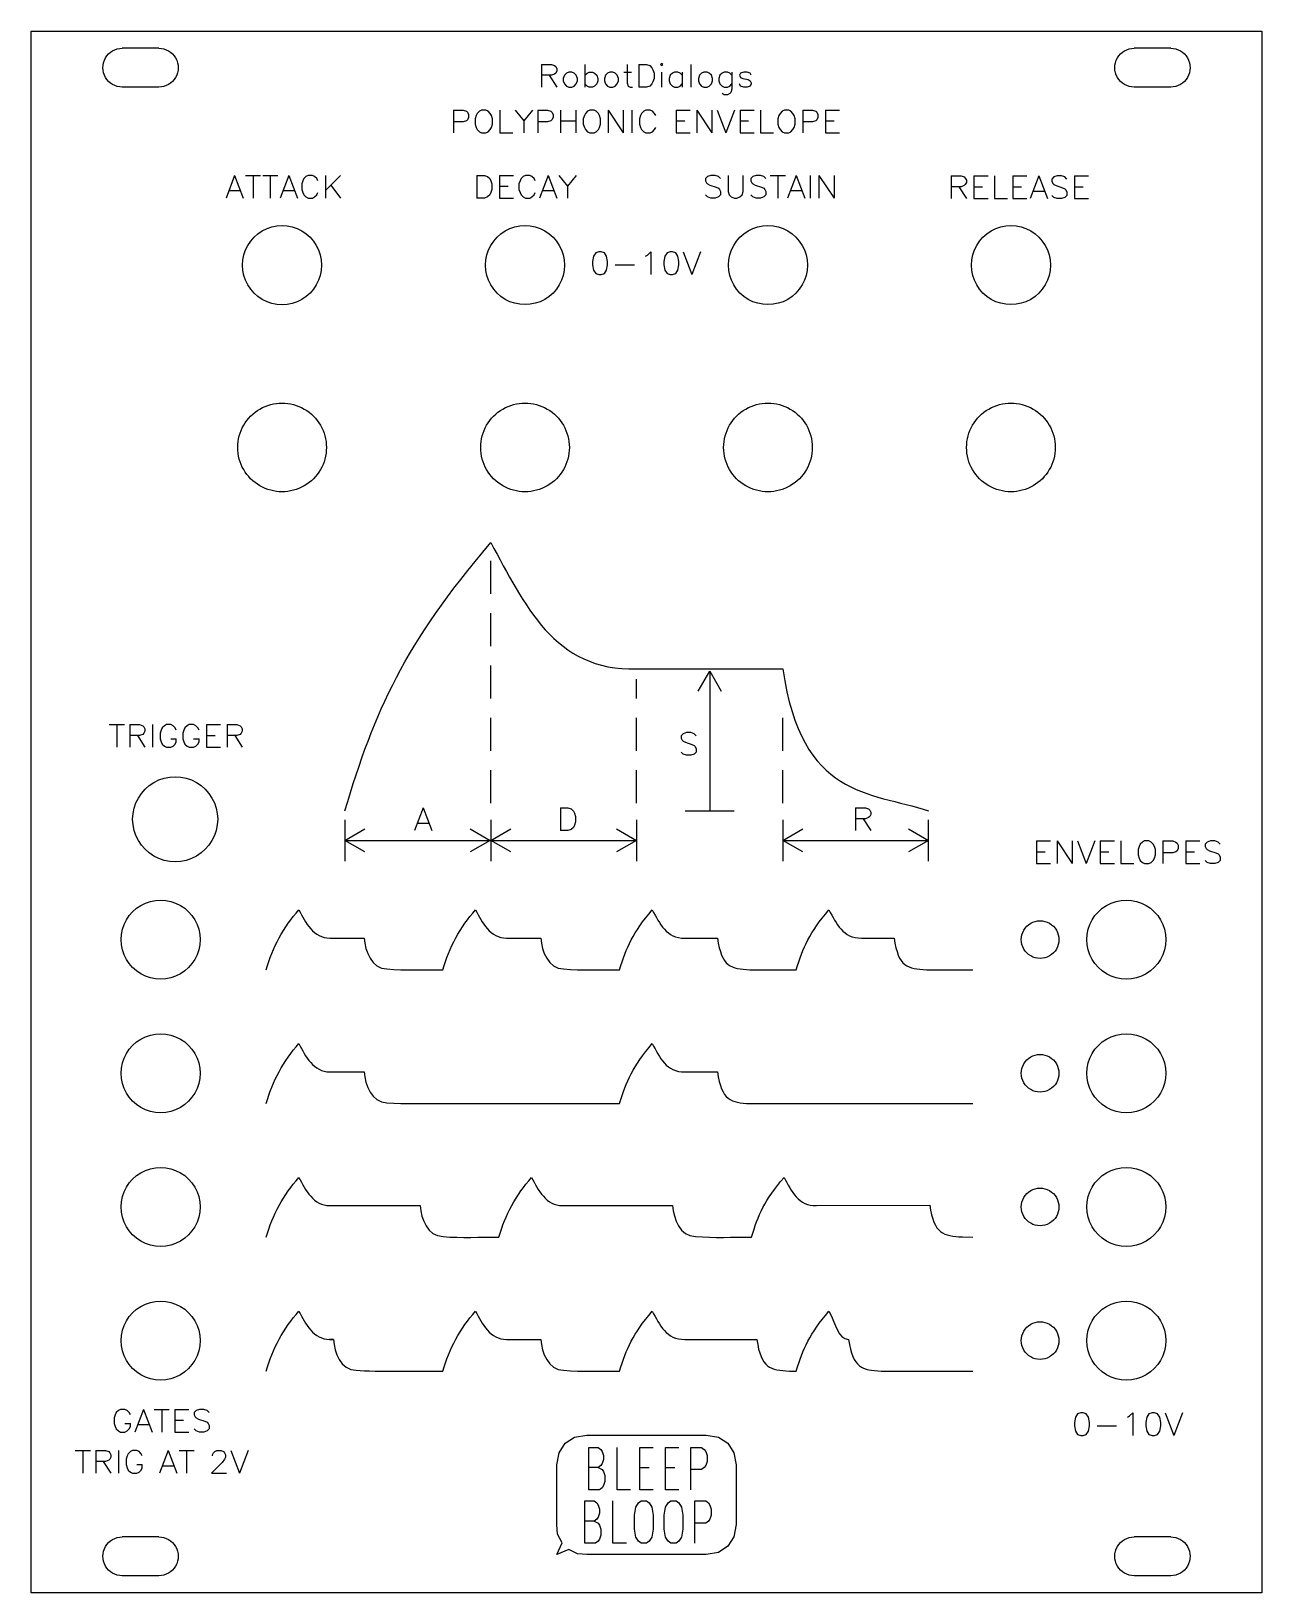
# Model space of a CAD drawing. Extents: x 0 to 101, y 0 to 128.
import ezdxf

# ---------------------------------------------------------------- set-up
doc = ezdxf.new("R2010")
doc.units = 0
doc.layers.add('Layer_1', color=7, linetype='CONTINUOUS')
doc.layers.add('Layer_3', color=7, linetype='CONTINUOUS')

msp = doc.modelspace()

# ---------------------------------------------------------------- linework, layer by layer
at = {"layer": 'Layer_1', "color": 7}
for points in [[(0.050705, 0.049565), (0.050705, 128.449841), (101.250649, 128.449841)], [(101.250649, 128.449841), (101.250649, 0.049565)], [(10.540334, 127.05093), (7.543295, 127.05093)], [(93.758055, 127.05093), (90.761019, 127.05093)], [(42.028088, 125.718476), (42.028088, 123.85016)], [(42.028088, 125.718476), (42.829601, 125.718476), (43.094891, 125.628165), (43.185202, 125.537854), (43.275513, 125.362875), (43.275513, 125.182253), (43.185202, 125.007274), (43.094891, 124.916963), (42.829601, 124.826652), (42.028088, 124.826652)], [(42.6518, 124.826652), (43.275513, 123.85016)], [(45.584098, 125.718476), (45.584098, 123.85016)], [(45.584098, 124.826652), (45.76472, 125.007274), (45.939699, 125.094763), (46.20781, 125.094763), (46.385611, 125.007274), (46.563411, 124.826652), (46.650901, 124.561362), (46.650901, 124.383561), (46.563411, 124.116861), (46.385611, 123.93906), (46.20781, 123.85016), (45.939699, 123.85016), (45.76472, 123.93906), (45.584098, 124.116861)], [(48.784509, 125.094763), (49.4054, 125.094763)], [(49.049799, 125.718476), (49.049799, 124.205761), (49.14011, 123.93906), (49.315089, 123.85016), (49.495711, 123.85016)], [(50.026288, 125.718476), (50.026288, 123.85016)], [(50.026288, 125.718476), (50.65, 125.718476), (50.918112, 125.628165), (51.093091, 125.450364), (51.183402, 125.272564), (51.273713, 125.007274), (51.273713, 124.561362), (51.183402, 124.296072), (51.093091, 124.116861), (50.918112, 123.93906), (50.65, 123.85016), (50.026288, 123.85016)], [(51.894608, 125.094763), (51.894608, 123.85016)], [(53.585101, 124.826652), (53.407301, 125.007274), (53.2295, 125.094763), (52.961389, 125.094763), (52.78641, 125.007274), (52.605788, 124.826652), (52.518298, 124.561362), (52.518298, 124.383561), (52.605788, 124.116861), (52.78641, 123.93906), (52.961389, 123.85016), (53.2295, 123.85016), (53.407301, 123.93906), (53.585101, 124.116861)], [(53.585101, 125.094763), (53.585101, 123.85016)], [(54.293488, 125.718476), (54.293488, 123.85016)], [(57.671701, 124.826652), (57.493901, 125.007274), (57.3161, 125.094763), (57.047989, 125.094763), (56.87301, 125.007274), (56.692388, 124.826652), (56.604898, 124.561362), (56.604898, 124.383561), (56.692388, 124.116861), (56.87301, 123.93906), (57.047989, 123.85016), (57.3161, 123.85016), (57.493901, 123.93906), (57.671701, 124.116861)], [(57.671701, 125.094763), (57.671701, 123.67236), (57.584212, 123.404248), (57.493901, 123.316759), (57.3161, 123.229269), (57.047989, 123.229269), (56.87301, 123.316759)], [(59.271912, 124.826652), (59.181601, 125.007274), (58.916311, 125.094763), (58.648199, 125.094763), (58.380088, 125.007274), (58.292598, 124.826652), (58.380088, 124.651673), (58.56071, 124.561362), (59.0038, 124.471051), (59.181601, 124.383561), (59.271912, 124.205761), (59.271912, 124.116861), (59.181601, 123.93906), (58.916311, 123.85016), (58.648199, 123.85016), (58.380088, 123.93906), (58.292598, 124.116861)], [(10.540334, 123.853413), (7.543295, 123.853413)], [(93.758055, 123.853413), (90.761019, 123.853413)], [(34.777793, 121.966316), (34.777793, 120.098)], [(34.777793, 121.966316), (35.579306, 121.966316), (35.844596, 121.876005), (35.934907, 121.785694), (36.025218, 121.610715), (36.025218, 121.342603), (35.934907, 121.164803), (35.844596, 121.074492), (35.579306, 120.987002), (34.777793, 120.987002)], [(38.601913, 121.966316), (38.601913, 120.098), (39.668716, 120.098)], [(39.849343, 121.966316), (40.560545, 121.074492), (40.560545, 120.098)], [(41.271747, 121.966316), (40.560545, 121.074492)], [(41.714833, 121.966316), (41.714833, 120.098)], [(41.714833, 121.966316), (42.516346, 121.966316), (42.781636, 121.876005), (42.871947, 121.785694), (42.962258, 121.610715), (42.962258, 121.342603), (42.871947, 121.164803), (42.781636, 121.074492), (42.516346, 120.987002), (41.714833, 120.987002)], [(43.583153, 121.966316), (43.583153, 120.098)], [(43.583153, 121.074492), (44.830578, 121.074492)], [(44.830578, 121.966316), (44.830578, 120.098)], [(47.494793, 121.966316), (47.494793, 120.098)], [(47.494793, 121.966316), (48.742218, 120.098)], [(48.742218, 121.966316), (48.742218, 120.098)], [(49.450593, 121.966316), (49.450593, 120.098)], [(51.409218, 121.520404), (51.318907, 121.698204), (51.141106, 121.876005), (50.963306, 121.966316), (50.607705, 121.966316), (50.429904, 121.876005), (50.252104, 121.698204), (50.161793, 121.520404), (50.074303, 121.255114), (50.074303, 120.809202), (50.161793, 120.543912), (50.252104, 120.364701), (50.429904, 120.1869), (50.607705, 120.098), (50.963306, 120.098), (51.141106, 120.1869), (51.318907, 120.364701), (51.409218, 120.543912)], [(53.096893, 121.966316), (53.096893, 120.098)], [(53.096893, 121.966316), (54.254007, 121.966316)], [(53.096893, 121.074492), (53.808095, 121.074492)], [(54.784593, 121.966316), (54.784593, 120.098)], [(54.784593, 121.966316), (56.032018, 120.098)], [(56.032018, 121.966316), (56.032018, 120.098)], [(56.475103, 121.966316), (57.186305, 120.098)], [(57.897507, 121.966316), (57.186305, 120.098)], [(58.340593, 121.966316), (58.340593, 120.098)], [(58.340593, 121.966316), (59.497707, 121.966316)], [(58.340593, 121.074492), (59.051795, 121.074492)], [(60.028293, 121.966316), (60.028293, 120.098), (61.095096, 120.098)], [(63.496793, 121.966316), (63.496793, 120.098)], [(63.496793, 121.966316), (64.298306, 121.966316), (64.563596, 121.876005), (64.653907, 121.785694), (64.744218, 121.610715), (64.744218, 121.342603), (64.653907, 121.164803), (64.563596, 121.074492), (64.298306, 120.987002), (63.496793, 120.987002)], [(65.365093, 121.966316), (65.365093, 120.098)], [(65.365093, 121.966316), (66.522207, 121.966316)], [(65.365093, 121.074492), (66.076295, 121.074492)], [(53.096893, 120.098), (54.254007, 120.098)], [(58.340593, 120.098), (59.497707, 120.098)], [(65.365093, 120.098), (66.522207, 120.098)], [(16.780371, 116.599616), (16.069169, 114.7313)], [(16.780371, 116.599616), (17.491573, 114.7313)], [(17.669369, 116.599616), (18.913972, 116.599616)], [(18.29026, 116.599616), (18.29026, 114.7313)], [(19.091779, 116.599616), (20.336382, 116.599616)], [(19.71267, 116.599616), (19.71267, 114.7313)], [(21.225381, 116.599616), (20.514179, 114.7313)], [(21.225381, 116.599616), (21.936583, 114.7313)], [(23.627104, 116.153704), (23.536793, 116.331504), (23.358992, 116.509305), (23.181192, 116.599616), (22.825591, 116.599616), (22.64779, 116.509305), (22.46999, 116.331504), (22.379679, 116.153704), (22.292189, 115.888414), (22.292189, 115.442502), (22.379679, 115.177212), (22.46999, 114.998001), (22.64779, 114.8202), (22.825591, 114.7313), (23.181192, 114.7313), (23.358992, 114.8202), (23.536793, 114.998001), (23.627104, 115.177212)], [(24.247989, 116.599616), (24.247989, 114.7313)], [(25.495414, 116.599616), (24.247989, 115.352191)], [(24.693901, 115.798103), (25.495414, 114.7313)], [(36.69147, 116.599616), (36.69147, 114.7313)], [(36.69147, 116.599616), (37.315182, 116.599616), (37.583294, 116.509305), (37.758273, 116.331504), (37.848584, 116.153704), (37.938895, 115.888414), (37.938895, 115.442502), (37.848584, 115.177212), (37.758273, 114.998001), (37.583294, 114.8202), (37.315182, 114.7313), (36.69147, 114.7313)], [(38.55979, 116.599616), (38.55979, 114.7313)], [(38.55979, 116.599616), (39.716904, 116.599616)], [(38.55979, 115.707792), (39.270992, 115.707792)], [(41.494905, 116.153704), (41.404594, 116.331504), (41.226793, 116.509305), (41.048993, 116.599616), (40.693392, 116.599616), (40.515591, 116.509305), (40.337791, 116.331504), (40.24748, 116.153704), (40.15999, 115.888414), (40.15999, 115.442502), (40.24748, 115.177212), (40.337791, 114.998001), (40.515591, 114.8202), (40.693392, 114.7313), (41.048993, 114.7313), (41.226793, 114.8202), (41.404594, 114.998001), (41.494905, 115.177212)], [(42.561712, 116.599616), (41.85051, 114.7313)], [(42.561712, 116.599616), (43.272914, 114.7313)], [(43.45071, 116.599616), (44.161912, 115.707792), (44.161912, 114.7313)], [(44.873114, 116.599616), (44.161912, 115.707792)], [(56.736622, 116.331504), (56.558821, 116.509305), (56.29071, 116.599616), (55.935109, 116.599616), (55.669819, 116.509305), (55.492018, 116.331504), (55.492018, 116.153704), (55.579508, 115.975903), (55.669819, 115.888414), (55.847619, 115.798103), (56.381021, 115.620302), (56.558821, 115.532813), (56.646311, 115.442502), (56.736622, 115.264701), (56.736622, 114.998001), (56.558821, 114.8202), (56.29071, 114.7313), (55.935109, 114.7313), (55.669819, 114.8202), (55.492018, 114.998001)], [(57.357508, 116.599616), (57.357508, 115.264701), (57.447819, 114.998001), (57.625619, 114.8202), (57.893731, 114.7313), (58.06871, 114.7313), (58.336821, 114.8202), (58.514622, 114.998001), (58.604933, 115.264701), (58.604933, 116.599616)], [(60.470432, 116.331504), (60.292631, 116.509305), (60.02452, 116.599616), (59.668919, 116.599616), (59.403629, 116.509305), (59.225828, 116.331504), (59.225828, 116.153704), (59.313318, 115.975903), (59.403629, 115.888414), (59.581429, 115.798103), (60.114831, 115.620302), (60.292631, 115.532813), (60.380121, 115.442502), (60.470432, 115.264701), (60.470432, 114.998001), (60.292631, 114.8202), (60.02452, 114.7313), (59.668919, 114.7313), (59.403629, 114.8202), (59.225828, 114.998001)], [(60.826038, 116.599616), (62.070641, 116.599616)], [(61.446929, 116.599616), (61.446929, 114.7313)], [(62.95964, 116.599616), (62.248438, 114.7313)], [(62.95964, 116.599616), (63.670842, 114.7313)], [(64.113928, 116.599616), (64.113928, 114.7313)], [(64.825138, 116.599616), (64.825138, 114.7313)], [(64.825138, 116.599616), (66.072563, 114.7313)], [(66.072563, 116.599616), (66.072563, 114.7313)], [(75.71356, 116.557316), (75.71356, 114.689)], [(75.71356, 116.557316), (76.515073, 116.557316), (76.780363, 116.467005), (76.870674, 116.376694), (76.960985, 116.201715), (76.960985, 116.021093), (76.870674, 115.846114), (76.780363, 115.755803), (76.515073, 115.665492), (75.71356, 115.665492)], [(76.337272, 115.665492), (76.960985, 114.689)], [(77.58188, 116.557316), (77.58188, 114.689)], [(77.58188, 116.557316), (78.738994, 116.557316)], [(77.58188, 115.665492), (78.293082, 115.665492)], [(79.26957, 116.557316), (79.26957, 114.689), (80.336373, 114.689)], [(80.78229, 116.557316), (80.78229, 114.689)], [(80.78229, 116.557316), (81.939404, 116.557316)], [(80.78229, 115.665492), (81.493492, 115.665492)], [(82.915892, 116.557316), (82.20469, 114.689)], [(82.915892, 116.557316), (83.627094, 114.689)], [(85.227294, 116.289204), (85.049493, 116.467005), (84.781382, 116.557316), (84.425781, 116.557316), (84.160491, 116.467005), (83.98269, 116.289204), (83.98269, 116.111404), (84.07018, 115.933603), (84.160491, 115.846114), (84.338291, 115.755803), (84.871693, 115.578002), (85.049493, 115.490513), (85.136983, 115.400202), (85.227294, 115.222401), (85.227294, 114.955701), (85.049493, 114.7779), (84.781382, 114.689), (84.425781, 114.689), (84.160491, 114.7779), (83.98269, 114.955701)], [(85.84816, 116.557316), (85.84816, 114.689)], [(85.84816, 116.557316), (87.005274, 116.557316)], [(85.84816, 115.665492), (86.559362, 115.665492)], [(16.334459, 115.352191), (17.226283, 115.352191)], [(20.779469, 115.352191), (21.671293, 115.352191)], [(38.55979, 114.7313), (39.716904, 114.7313)], [(42.1158, 115.352191), (43.007624, 115.352191)], [(62.513728, 115.352191), (63.405552, 115.352191)], [(77.58188, 114.689), (78.738994, 114.689)], [(80.78229, 114.689), (81.939404, 114.689)], [(82.46998, 115.309891), (83.361804, 115.309891)], [(85.84816, 114.689), (87.005274, 114.689)], [(48.070478, 109.249648), (49.673504, 109.249648)], [(50.56251, 109.96085), (50.737489, 110.048339), (51.0056, 110.316451), (51.0056, 108.448135)], [(53.672608, 110.316451), (54.38381, 108.448135)], [(55.095012, 110.316451), (54.38381, 108.448135)], [(37.841258, 82.18897), (37.841258, 84.90356)], [(37.841258, 77.88687), (37.841258, 80.60146)], [(37.841258, 73.58476), (37.841258, 76.29935)], [(54.898985, 74.18454), (55.848545, 75.82924), (56.798111, 74.18454)], [(49.834979, 73.58476), (49.834979, 75.18016)], [(37.841258, 69.28266), (37.841258, 71.99725)], [(49.834979, 69.28266), (49.834979, 71.99725)], [(61.862107, 69.28266), (61.862107, 71.99725)], [(6.467658, 71.436439), (7.712261, 71.436439)], [(7.088549, 71.436439), (7.088549, 69.568123)], [(8.155348, 71.436439), (8.155348, 69.568123)], [(8.155348, 71.436439), (8.956861, 71.436439), (9.222151, 71.346128), (9.312462, 71.255817), (9.402773, 71.080838), (9.402773, 70.900216), (9.312462, 70.725237), (9.222151, 70.634926), (8.956861, 70.544615), (8.155348, 70.544615)], [(10.023668, 71.436439), (10.023668, 69.568123)], [(11.982293, 70.990527), (11.891982, 71.168327), (11.714181, 71.346128), (11.536381, 71.436439), (11.18078, 71.436439), (11.002979, 71.346128), (10.825179, 71.168327), (10.734868, 70.990527), (10.647378, 70.725237), (10.647378, 70.279325), (10.734868, 70.014035), (10.825179, 69.834824), (11.002979, 69.657023), (11.18078, 69.568123), (11.536381, 69.568123), (11.714181, 69.657023), (11.891982, 69.834824), (11.982293, 70.014035), (11.982293, 70.279325)], [(13.850613, 70.990527), (13.760302, 71.168327), (13.582501, 71.346128), (13.404701, 71.436439), (13.0491, 71.436439), (12.871299, 71.346128), (12.693499, 71.168327), (12.603188, 70.990527), (12.515698, 70.725237), (12.515698, 70.279325), (12.603188, 70.014035), (12.693499, 69.834824), (12.871299, 69.657023), (13.0491, 69.568123), (13.404701, 69.568123), (13.582501, 69.657023), (13.760302, 69.834824), (13.850613, 70.014035), (13.850613, 70.279325)], [(14.471498, 71.436439), (14.471498, 69.568123)], [(14.471498, 71.436439), (15.628612, 71.436439)], [(16.159198, 71.436439), (16.159198, 69.568123)], [(16.159198, 71.436439), (16.960711, 71.436439), (17.226001, 71.346128), (17.316312, 71.255817), (17.406623, 71.080838), (17.406623, 70.900216), (17.316312, 70.725237), (17.226001, 70.634926), (16.960711, 70.544615), (16.159198, 70.544615)], [(8.77906, 70.544615), (9.402773, 69.568123)], [(11.536381, 70.279325), (11.982293, 70.279325)], [(13.404701, 70.279325), (13.850613, 70.279325)], [(14.471498, 70.544615), (15.1827, 70.544615)], [(14.471498, 69.568123), (15.628612, 69.568123)], [(16.78291, 70.544615), (17.406623, 69.568123)], [(37.841258, 64.98056), (37.841258, 67.69515)], [(49.834979, 64.98056), (49.834979, 67.69515)], [(61.862107, 64.98056), (61.862107, 67.69515)], [(27.492238, 60.96349), (25.847538, 61.91305), (27.492238, 62.86262)], [(36.146446, 62.86261), (37.791146, 61.91305), (36.146446, 60.96348)], [(39.502663, 60.96349), (37.857963, 61.91305), (39.502663, 62.86262)], [(48.190279, 62.86261), (49.834979, 61.91305), (48.190279, 60.96348)], [(63.506807, 60.96349), (61.862107, 61.91305), (63.506807, 62.86262)], [(72.211127, 62.86261), (73.855827, 61.91305), (72.211127, 60.96348)], [(82.725782, 61.871616), (82.725782, 60.0033)], [(82.725782, 61.871616), (83.882896, 61.871616)], [(84.413472, 61.871616), (84.413472, 60.0033)], [(84.413472, 61.871616), (85.660897, 60.0033)], [(85.660897, 61.871616), (85.660897, 60.0033)], [(86.103992, 61.871616), (86.815194, 60.0033)], [(87.526396, 61.871616), (86.815194, 60.0033)], [(87.969482, 61.871616), (87.969482, 60.0033)], [(87.969482, 61.871616), (89.126596, 61.871616)], [(89.657182, 61.871616), (89.657182, 60.0033), (90.723985, 60.0033)], [(93.125682, 61.871616), (93.125682, 60.0033)], [(93.125682, 61.871616), (93.927195, 61.871616), (94.192485, 61.781305), (94.282796, 61.690994), (94.373107, 61.516015), (94.373107, 61.247903), (94.282796, 61.070103), (94.192485, 60.979792), (93.927195, 60.892302), (93.125682, 60.892302)], [(94.993982, 61.871616), (94.993982, 60.0033)], [(94.993982, 61.871616), (96.151096, 61.871616)], [(97.838796, 61.603504), (97.660995, 61.781305), (97.392884, 61.871616), (97.037283, 61.871616), (96.771993, 61.781305), (96.594192, 61.603504), (96.594192, 61.425704), (96.681682, 61.247903), (96.771993, 61.160414), (96.949793, 61.070103), (97.483195, 60.892302), (97.660995, 60.804813), (97.748485, 60.714502), (97.838796, 60.536701), (97.838796, 60.270001), (97.660995, 60.0922), (97.392884, 60.0033), (97.037283, 60.0033), (96.771993, 60.0922), (96.594192, 60.270001)], [(82.725782, 60.979792), (83.436984, 60.979792)], [(87.969482, 60.979792), (88.680684, 60.979792)], [(94.993982, 60.979792), (95.705184, 60.979792)], [(82.725782, 60.0033), (83.882896, 60.0033)], [(87.969482, 60.0033), (89.126596, 60.0033)], [(94.993982, 60.0033), (96.151096, 60.0033)], [(8.205595, 14.685672), (8.115284, 14.863472), (7.937483, 15.041273), (7.759683, 15.131584), (7.404082, 15.131584), (7.226281, 15.041273), (7.048481, 14.863472), (6.95817, 14.685672), (6.87068, 14.420382), (6.87068, 13.97447), (6.95817, 13.70918), (7.048481, 13.529969), (7.226281, 13.352168), (7.404082, 13.263268), (7.759683, 13.263268), (7.937483, 13.352168), (8.115284, 13.529969), (8.205595, 13.70918), (8.205595, 13.97447)], [(9.272402, 15.131584), (8.5612, 13.263268)], [(9.272402, 15.131584), (9.983604, 13.263268)], [(10.1614, 15.131584), (11.406003, 15.131584)], [(10.782291, 15.131584), (10.782291, 13.263268)], [(11.84909, 15.131584), (11.84909, 13.263268)], [(11.84909, 15.131584), (13.006204, 15.131584)], [(11.84909, 14.23976), (12.560292, 14.23976)], [(14.693904, 14.863472), (14.516103, 15.041273), (14.247992, 15.131584), (13.892391, 15.131584), (13.627101, 15.041273), (13.4493, 14.863472), (13.4493, 14.685672), (13.53679, 14.507871), (13.627101, 14.420382), (13.804901, 14.330071), (14.338303, 14.15227), (14.516103, 14.064781), (14.603593, 13.97447), (14.693904, 13.796669), (14.693904, 13.529969), (14.516103, 13.352168), (14.247992, 13.263268), (13.892391, 13.263268), (13.627101, 13.352168), (13.4493, 13.529969)], [(90.194799, 14.498945), (90.369778, 14.586434), (90.637889, 14.854546), (90.637889, 12.98623)], [(93.304897, 14.854546), (94.016099, 12.98623)], [(94.727301, 14.854546), (94.016099, 12.98623)], [(7.759683, 13.97447), (8.205595, 13.97447)], [(8.82649, 13.884159), (9.718314, 13.884159)], [(11.84909, 13.263268), (13.006204, 13.263268)], [(43.962474, 12.344407), (44.7375, 12.843179)], [(44.7375, 12.843179), (45.742709, 13.019669)], [(45.742709, 13.019669), (55.564712, 13.019676), (56.569945, 12.843184)], [(56.569945, 12.843184), (57.344948, 12.344407)], [(87.702767, 13.787743), (89.305793, 13.787743)], [(3.668801, 11.745896), (4.913404, 11.745896)], [(4.289692, 11.745896), (4.289692, 9.87758)], [(5.356491, 11.745896), (5.356491, 9.87758)], [(5.356491, 11.745896), (6.158004, 11.745896), (6.423294, 11.655585), (6.513605, 11.565274), (6.603916, 11.390295), (6.603916, 11.209673), (6.513605, 11.034694), (6.423294, 10.944383), (6.158004, 10.854072), (5.356491, 10.854072)], [(7.224811, 11.745896), (7.224811, 9.87758)], [(9.183436, 11.299984), (9.093125, 11.477784), (8.915324, 11.655585), (8.737524, 11.745896), (8.381923, 11.745896), (8.204122, 11.655585), (8.026322, 11.477784), (7.936011, 11.299984), (7.848521, 11.034694), (7.848521, 10.588782), (7.936011, 10.323492), (8.026322, 10.144281), (8.204122, 9.96648), (8.381923, 9.87758), (8.737524, 9.87758), (8.915324, 9.96648), (9.093125, 10.144281), (9.183436, 10.323492), (9.183436, 10.588782)], [(11.317043, 11.745896), (10.605841, 9.87758)], [(11.317043, 11.745896), (12.028245, 9.87758)], [(12.206051, 11.745896), (13.450654, 11.745896)], [(12.826942, 11.745896), (12.826942, 9.87758)], [(14.960591, 11.299984), (14.960591, 11.390295), (15.050902, 11.565274), (15.141213, 11.655585), (15.316192, 11.745896), (15.671793, 11.745896), (15.852415, 11.655585), (15.939904, 11.565274), (16.027394, 11.390295), (16.027394, 11.209673), (15.939904, 11.034694), (15.762104, 10.766582), (14.873101, 9.87758), (16.117705, 9.87758)], [(16.473301, 11.745896), (17.184503, 9.87758)], [(17.895705, 11.745896), (17.184503, 9.87758)], [(43.287214, 10.564169), (43.463709, 11.56939)], [(43.463709, 11.56939), (43.962474, 12.344407)], [(46.678592, 10.348726), (47.01005, 10.183002), (47.120536, 10.017275), (47.231022, 9.685824), (47.231022, 9.188646), (47.120536, 8.857195), (47.01005, 8.691471), (46.789078, 8.525744), (45.905213, 8.525744), (45.905213, 12.005984), (46.678592, 12.005984), (46.899564, 11.840257), (47.01005, 11.674533), (47.120536, 11.343082), (47.120536, 11.011631), (47.01005, 10.680177), (46.899564, 10.514453), (46.678592, 10.348726), (45.905213, 10.348726)], [(49.33021, 8.525744), (48.225373, 8.525744), (48.225373, 12.005984)], [(51.208449, 8.525744), (50.103612, 8.525744), (50.103612, 12.005984), (51.208449, 12.005984)], [(53.307637, 8.525744), (52.2028, 8.525744), (52.2028, 12.005984), (53.307637, 12.005984)], [(54.301988, 8.525744), (54.301988, 12.005984), (55.185853, 12.005984), (55.406825, 11.840257), (55.517311, 11.674533), (55.627797, 11.343082), (55.627797, 10.845904), (55.517311, 10.514453), (55.406825, 10.348726), (55.185853, 10.183002), (54.301988, 10.183002)], [(57.344948, 12.344407), (57.843736, 11.56939)], [(57.843736, 11.56939), (58.02023, 10.564174)], [(5.980203, 10.854072), (6.603916, 9.87758)], [(8.737524, 10.588782), (9.183436, 10.588782)], [(10.871131, 10.498471), (11.762955, 10.498471)], [(43.287214, 5.653168), (43.287214, 10.564169)], [(50.103612, 10.348726), (50.876991, 10.348726)], [(52.2028, 10.348726), (52.976179, 10.348726)], [(58.02023, 10.564174), (58.020207, 5.653168)], [(46.347157, 5.940422), (46.678592, 5.774698), (46.789078, 5.608971), (46.899564, 5.27752), (46.899564, 4.780342), (46.789078, 4.448891), (46.678592, 4.283167), (46.457643, 4.11744), (45.573755, 4.11744), (45.573755, 7.59768), (46.347157, 7.59768), (46.568129, 7.431953), (46.678592, 7.266229), (46.789078, 6.934778), (46.789078, 6.603327), (46.678592, 6.271873), (46.568129, 6.106149), (46.347157, 5.940422), (45.573755, 5.940422)], [(48.998752, 4.11744), (47.893915, 4.11744), (47.893915, 7.59768)], [(54.633446, 4.11744), (54.633446, 7.59768), (55.517311, 7.59768), (55.738283, 7.431953), (55.848769, 7.266229), (55.959232, 6.934778), (55.959232, 6.4376), (55.848769, 6.106149), (55.738283, 5.940422), (55.517311, 5.774698), (54.633446, 5.774698)], [(43.342063, 4.876791), (43.287214, 5.653168)], [(58.020207, 5.653168), (57.843736, 4.647947)], [(10.540334, 4.645996), (7.543295, 4.645996)], [(43.281275, 3.197684), (43.726003, 4.154105)], [(43.726003, 4.154105), (43.342063, 4.876791)], [(57.344948, 3.87293), (56.569945, 3.374156)], [(57.843736, 4.647947), (57.344948, 3.87293)], [(93.758055, 4.645996), (90.761019, 4.645996)], [(44.975479, 3.249939), (44.273421, 3.615858), (43.281275, 3.197684)], [(55.564712, 3.197666), (45.742709, 3.197666), (44.975479, 3.249939)], [(56.569945, 3.374156), (55.564712, 3.197666)], [(10.540334, 1.448479), (7.543295, 1.448479)], [(93.758055, 1.448479), (90.761019, 1.448479)], [(101.250649, 0.049565), (0.050705, 0.049565)]]:
    msp.add_lwpolyline(points, dxfattribs=at)
for points in [[(44.252009, 125.094763), (44.07703, 125.007274), (43.896408, 124.826652), (43.808918, 124.561362), (43.808918, 124.383561), (43.896408, 124.116861), (44.07703, 123.93906), (44.252009, 123.85016), (44.52012, 123.85016), (44.697921, 123.93906), (44.875721, 124.116861), (44.963211, 124.383561), (44.963211, 124.561362), (44.875721, 124.826652), (44.697921, 125.007274), (44.52012, 125.094763)], [(47.627389, 125.094763), (47.45241, 125.007274), (47.271788, 124.826652), (47.184298, 124.561362), (47.184298, 124.383561), (47.271788, 124.116861), (47.45241, 123.93906), (47.627389, 123.85016), (47.8955, 123.85016), (48.073301, 123.93906), (48.251101, 124.116861), (48.338591, 124.383561), (48.338591, 124.561362), (48.251101, 124.826652), (48.073301, 125.007274), (47.8955, 125.094763)], [(51.807118, 125.718476), (51.894608, 125.628165), (51.984919, 125.718476), (51.894608, 125.805965)], [(55.360289, 125.094763), (55.18531, 125.007274), (55.004688, 124.826652), (54.917198, 124.561362), (54.917198, 124.383561), (55.004688, 124.116861), (55.18531, 123.93906), (55.360289, 123.85016), (55.6284, 123.85016), (55.806201, 123.93906), (55.984001, 124.116861), (56.071491, 124.383561), (56.071491, 124.561362), (55.984001, 124.826652), (55.806201, 125.007274), (55.6284, 125.094763)], [(37.092025, 121.966316), (36.914224, 121.876005), (36.736424, 121.698204), (36.646113, 121.520404), (36.558623, 121.255114), (36.558623, 120.809202), (36.646113, 120.543912), (36.736424, 120.364701), (36.914224, 120.1869), (37.092025, 120.098), (37.447626, 120.098), (37.625426, 120.1869), (37.803227, 120.364701), (37.893538, 120.543912), (37.981027, 120.809202), (37.981027, 121.255114), (37.893538, 121.520404), (37.803227, 121.698204), (37.625426, 121.876005), (37.447626, 121.966316)], [(45.984905, 121.966316), (45.807104, 121.876005), (45.629304, 121.698204), (45.538993, 121.520404), (45.451503, 121.255114), (45.451503, 120.809202), (45.538993, 120.543912), (45.629304, 120.364701), (45.807104, 120.1869), (45.984905, 120.098), (46.340506, 120.098), (46.518306, 120.1869), (46.696107, 120.364701), (46.786418, 120.543912), (46.873907, 120.809202), (46.873907, 121.255114), (46.786418, 121.520404), (46.696107, 121.698204), (46.518306, 121.876005), (46.340506, 121.966316)], [(61.986905, 121.966316), (61.809104, 121.876005), (61.631304, 121.698204), (61.540993, 121.520404), (61.453503, 121.255114), (61.453503, 120.809202), (61.540993, 120.543912), (61.631304, 120.364701), (61.809104, 120.1869), (61.986905, 120.098), (62.342506, 120.098), (62.520306, 120.1869), (62.698107, 120.364701), (62.788418, 120.543912), (62.875907, 120.809202), (62.875907, 121.255114), (62.788418, 121.520404), (62.698107, 121.698204), (62.520306, 121.876005), (62.342506, 121.966316)], [(17.433519, 109.214782)], [(37.413764, 109.214782)], [(46.73839, 110.316451), (46.4731, 110.226139), (46.292478, 109.96085), (46.204988, 109.514938), (46.204988, 109.249648), (46.292478, 108.803736), (46.4731, 108.537035), (46.73839, 108.448135), (46.91619, 108.448135), (47.184302, 108.537035), (47.359281, 108.803736), (47.449592, 109.249648), (47.449592, 109.514938), (47.359281, 109.96085), (47.184302, 110.226139), (46.91619, 110.316451)], [(52.60581, 110.316451), (52.34052, 110.226139), (52.159898, 109.96085), (52.072408, 109.514938), (52.072408, 109.249648), (52.159898, 108.803736), (52.34052, 108.537035), (52.60581, 108.448135), (52.78361, 108.448135), (53.051722, 108.537035), (53.226701, 108.803736), (53.317012, 109.249648), (53.317012, 109.514938), (53.226701, 109.96085), (53.051722, 110.226139), (52.78361, 110.316451)], [(57.394009, 109.214782)], [(77.374255, 109.214782)], [(17.033911, 94.226423)], [(37.014159, 94.226423)], [(56.994405, 94.226423)], [(76.97465, 94.226423)], [(8.392456, 63.650169)], [(91.615804, 61.871616), (91.438003, 61.781305), (91.260203, 61.603504), (91.169892, 61.425704), (91.082402, 61.160414), (91.082402, 60.714502), (91.169892, 60.449212), (91.260203, 60.270001), (91.438003, 60.0922), (91.615804, 60.0033), (91.971405, 60.0033), (92.149205, 60.0922), (92.327006, 60.270001), (92.417317, 60.449212), (92.504806, 60.714502), (92.504806, 61.160414), (92.417317, 61.425704), (92.327006, 61.603504), (92.149205, 61.781305), (91.971405, 61.871616)], [(7.443394, 53.757853)], [(81.470204, 53.757853)], [(86.864871, 53.757853)], [(7.443394, 42.76639)], [(81.470204, 42.76639)], [(86.864871, 42.76639)], [(7.443394, 31.774925)], [(81.470204, 31.774925)], [(86.864871, 31.774925)], [(7.443394, 20.783463)], [(81.470204, 20.783463)], [(86.864871, 20.783463)], [(86.370679, 14.854546), (86.105389, 14.764235), (85.924767, 14.498945), (85.837277, 14.053033), (85.837277, 13.787743), (85.924767, 13.341831), (86.105389, 13.07513), (86.370679, 12.98623), (86.548479, 12.98623), (86.816591, 13.07513), (86.99157, 13.341831), (87.081881, 13.787743), (87.081881, 14.053033), (86.99157, 14.498945), (86.816591, 14.764235), (86.548479, 14.854546)], [(92.238099, 14.854546), (91.972809, 14.764235), (91.792187, 14.498945), (91.704697, 14.053033), (91.704697, 13.787743), (91.792187, 13.341831), (91.972809, 13.07513), (92.238099, 12.98623), (92.415899, 12.98623), (92.684011, 13.07513), (92.85899, 13.341831), (92.949301, 13.787743), (92.949301, 14.053033), (92.85899, 14.498945), (92.684011, 14.764235), (92.415899, 14.854546)], [(50.214075, 7.59768), (50.656019, 7.59768), (50.876991, 7.431953), (51.097963, 7.100502), (51.208449, 6.4376), (51.208449, 5.27752), (51.097963, 4.614618), (50.876991, 4.283167), (50.656019, 4.11744), (50.214075, 4.11744), (49.993126, 4.283167), (49.772154, 4.614618), (49.661668, 5.27752), (49.661668, 6.4376), (49.772154, 7.100502), (49.993126, 7.431953)], [(52.644721, 7.59768), (53.086665, 7.59768), (53.307637, 7.431953), (53.528609, 7.100502), (53.639072, 6.4376), (53.639072, 5.27752), (53.528609, 4.614618), (53.307637, 4.283167), (53.086665, 4.11744), (52.644721, 4.11744), (52.423772, 4.283167), (52.2028, 4.614618), (52.092314, 5.27752), (52.092314, 6.4376), (52.2028, 7.100502), (52.423772, 7.431953)]]:
    msp.add_lwpolyline(points, close=True, dxfattribs=at)
for points in [[(6.159023, 124.652792), (5.873493, 125.147449), (5.873493, 125.756893), (6.159023, 126.25155)], [(6.159023, 126.25155), (6.444553, 126.746208), (6.972235, 127.05093), (7.543295, 127.05093)], [(10.540334, 127.05093), (11.111394, 127.05093), (11.639076, 126.746208), (11.924606, 126.25155)], [(11.924606, 126.25155), (12.210136, 125.756893), (12.210136, 125.147449), (11.924606, 124.652792)], [(89.376747, 124.652792), (89.091217, 125.147449), (89.091217, 125.756893), (89.376747, 126.25155)], [(89.376747, 126.25155), (89.662277, 126.746208), (90.189959, 127.05093), (90.761019, 127.05093)], [(93.758055, 127.05093), (94.329116, 127.05093), (94.856798, 126.746208), (95.142328, 126.25155)], [(95.142328, 126.25155), (95.427858, 125.756893), (95.427858, 125.147449), (95.142328, 124.652792)], [(7.543295, 123.853413), (6.972235, 123.853413), (6.444553, 124.158134), (6.159023, 124.652792)], [(11.924606, 124.652792), (11.639076, 124.158134), (11.111394, 123.853413), (10.540334, 123.853413)], [(90.761019, 123.853413), (90.189959, 123.853413), (89.662277, 124.158134), (89.376747, 124.652792)], [(95.142328, 124.652792), (94.856798, 124.158134), (94.329116, 123.853413), (93.758055, 123.853413)], [(17.433519, 109.214782), (17.432471, 110.375691), (18.051077, 111.448864), (19.056067, 112.029622)], [(19.056067, 112.029622), (20.061057, 112.610379), (21.299558, 112.610379), (22.304548, 112.029622)], [(22.304548, 112.029622), (23.309538, 111.448864), (23.928143, 110.375691), (23.927096, 109.214782)], [(37.413764, 109.214782), (37.413764, 110.374994), (38.032599, 111.447074), (39.037159, 112.02718)], [(39.037159, 112.02718), (40.041719, 112.607286), (41.279389, 112.607286), (42.283949, 112.02718)], [(42.283949, 112.02718), (43.288509, 111.447074), (43.907344, 110.374994), (43.907344, 109.214782)], [(57.394009, 109.214782), (57.394009, 110.374994), (58.012844, 111.447074), (59.017404, 112.02718)], [(59.017404, 112.02718), (60.021965, 112.607286), (61.259634, 112.607286), (62.264194, 112.02718)], [(62.264194, 112.02718), (63.268755, 111.447074), (63.887589, 110.374994), (63.887589, 109.214782)], [(77.374255, 109.214782), (77.374255, 110.374994), (77.993089, 111.447074), (78.99765, 112.02718)], [(78.99765, 112.02718), (80.00221, 112.607286), (81.239879, 112.607286), (82.24444, 112.02718)], [(82.24444, 112.02718), (83.249, 111.447074), (83.867835, 110.374994), (83.867835, 109.214782)], [(19.056067, 106.399942), (18.051077, 106.980699), (17.432471, 108.053872), (17.433519, 109.214782)], [(23.927096, 109.214782), (23.928143, 108.053872), (23.309538, 106.980699), (22.304548, 106.399942)], [(39.037159, 106.402383), (38.032599, 106.982489), (37.413764, 108.054569), (37.413764, 109.214782)], [(43.907344, 109.214782), (43.907344, 108.054569), (43.288509, 106.982489), (42.283949, 106.402383)], [(59.017404, 106.402383), (58.012844, 106.982489), (57.394009, 108.054569), (57.394009, 109.214782)], [(63.887589, 109.214782), (63.887589, 108.054569), (63.268755, 106.982489), (62.264194, 106.402383)], [(78.99765, 106.402383), (77.993089, 106.982489), (77.374255, 108.054569), (77.374255, 109.214782)], [(83.867835, 109.214782), (83.867835, 108.054569), (83.249, 106.982489), (82.24444, 106.402383)], [(22.304548, 106.399942), (21.299558, 105.819184), (20.061057, 105.819184), (19.056067, 106.399942)], [(42.283949, 106.402383), (41.279389, 105.822277), (40.041719, 105.822277), (39.037159, 106.402383)], [(62.264194, 106.402383), (61.259634, 105.822277), (60.021965, 105.822277), (59.017404, 106.402383)], [(82.24444, 106.402383), (81.239879, 105.822277), (80.00221, 105.822277), (78.99765, 106.402383)], [(18.857109, 97.384964), (19.985308, 98.036468), (21.375306, 98.036468), (22.503505, 97.384964)], [(38.836956, 97.38612), (39.965358, 98.037933), (41.35575, 98.037933), (42.484152, 97.38612)], [(58.817201, 97.38612), (59.945603, 98.037933), (61.335995, 98.037933), (62.464398, 97.38612)], [(78.797446, 97.38612), (79.925849, 98.037933), (81.316241, 98.037933), (82.444643, 97.38612)], [(17.033911, 94.226423), (17.033911, 95.529431), (17.72891, 96.73346), (18.857109, 97.384964)], [(22.503505, 97.384964), (23.631704, 96.73346), (24.326703, 95.529431), (24.326703, 94.226423)], [(37.014159, 94.226423), (37.013663, 95.529762), (37.708553, 96.734308), (38.836956, 97.38612)], [(42.484152, 97.38612), (43.612554, 96.734308), (44.307445, 95.529762), (44.306949, 94.226423)], [(56.994405, 94.226423), (56.993908, 95.529762), (57.688799, 96.734308), (58.817201, 97.38612)], [(62.464398, 97.38612), (63.5928, 96.734308), (64.28769, 95.529762), (64.287194, 94.226423)], [(76.97465, 94.226423), (76.974154, 95.529762), (77.669044, 96.734308), (78.797446, 97.38612)], [(82.444643, 97.38612), (83.573045, 96.734308), (84.267935, 95.529762), (84.267439, 94.226423)], [(18.857109, 91.067883), (17.72891, 91.719387), (17.033911, 92.923416), (17.033911, 94.226423)], [(24.326703, 94.226423), (24.326703, 92.923416), (23.631704, 91.719387), (22.503505, 91.067883)], [(38.836956, 91.066727), (37.708553, 91.718539), (37.013663, 92.923085), (37.014159, 94.226423)], [(44.306949, 94.226423), (44.307445, 92.923085), (43.612554, 91.718539), (42.484152, 91.066727)], [(58.817201, 91.066727), (57.688799, 91.718539), (56.993908, 92.923085), (56.994405, 94.226423)], [(64.287194, 94.226423), (64.28769, 92.923085), (63.5928, 91.718539), (62.464398, 91.066727)], [(78.797446, 91.066727), (77.669044, 91.718539), (76.974154, 92.923085), (76.97465, 94.226423)], [(84.267439, 94.226423), (84.267935, 92.923085), (83.573045, 91.718539), (82.444643, 91.066727)], [(22.503505, 91.067883), (21.375306, 90.416379), (19.985308, 90.416379), (18.857109, 91.067883)], [(42.484152, 91.066727), (41.35575, 90.414914), (39.965358, 90.414914), (38.836956, 91.066727)], [(62.464398, 91.066727), (61.335995, 90.414914), (59.945603, 90.414914), (58.817201, 91.066727)], [(82.444643, 91.066727), (81.316241, 90.414914), (79.925849, 90.414914), (78.797446, 91.066727)], [(10.140728, 66.678907), (11.222562, 67.303636), (12.555437, 67.303636), (13.637272, 66.678907)], [(8.392456, 63.650169), (8.392456, 64.899629), (9.058893, 66.054177), (10.140728, 66.678907)], [(13.637272, 66.678907), (14.719106, 66.054177), (15.385544, 64.899629), (15.385544, 63.650169)], [(10.140728, 60.621432), (9.058893, 61.246162), (8.392456, 62.40071), (8.392456, 63.650169)], [(15.385544, 63.650169), (15.385544, 62.40071), (14.719106, 61.246162), (13.637272, 60.621432)], [(13.637272, 60.621432), (12.555437, 59.996702), (11.222562, 59.996702), (10.140728, 60.621432)], [(7.443394, 53.757853), (7.443394, 54.918065), (8.062229, 55.990145), (9.066789, 56.570252)], [(9.066789, 56.570252), (10.07135, 57.150358), (11.309019, 57.150358), (12.31358, 56.570252)], [(12.31358, 56.570252), (13.31814, 55.990145), (13.936975, 54.918065), (13.936975, 53.757853)], [(86.864871, 53.757853), (86.864871, 54.918065), (87.483705, 55.990145), (88.488266, 56.570251)], [(88.488266, 56.570251), (89.492826, 57.150357), (90.730496, 57.150357), (91.735056, 56.570251)], [(91.735056, 56.570251), (92.739616, 55.990145), (93.358451, 54.918065), (93.358451, 53.757853)], [(82.244439, 55.099151), (82.723537, 55.375817), (83.31381, 55.375817), (83.792909, 55.099151)], [(81.470204, 53.757853), (81.470204, 54.311185), (81.765341, 54.822485), (82.244439, 55.099151)], [(83.792909, 55.099151), (84.272007, 54.822485), (84.567143, 54.311185), (84.567143, 53.757853)], [(9.066789, 50.945454), (8.062229, 51.52556), (7.443394, 52.597641), (7.443394, 53.757853)], [(13.936975, 53.757853), (13.936975, 52.597641), (13.31814, 51.52556), (12.31358, 50.945454)], [(82.244439, 52.416555), (81.765341, 52.693221), (81.470204, 53.204521), (81.470204, 53.757853)], [(84.567143, 53.757853), (84.567143, 53.204521), (84.272007, 52.693221), (83.792909, 52.416555)], [(88.488266, 50.945455), (87.483705, 51.525561), (86.864871, 52.597641), (86.864871, 53.757853)], [(93.358451, 53.757853), (93.358451, 52.597641), (92.739616, 51.525561), (91.735056, 50.945455)], [(83.792909, 52.416555), (83.31381, 52.139889), (82.723537, 52.139889), (82.244439, 52.416555)], [(12.31358, 50.945454), (11.309019, 50.365348), (10.07135, 50.365348), (9.066789, 50.945454)], [(91.735056, 50.945455), (90.730496, 50.365349), (89.492826, 50.365349), (88.488266, 50.945455)], [(7.443394, 42.76639), (7.443394, 43.926603), (8.062229, 44.998683), (9.066789, 45.578789)], [(9.066789, 45.578789), (10.07135, 46.158895), (11.309019, 46.158895), (12.31358, 45.578789)], [(12.31358, 45.578789), (13.31814, 44.998683), (13.936975, 43.926603), (13.936975, 42.76639)], [(86.864871, 42.76639), (86.864871, 43.926603), (87.483705, 44.998683), (88.488266, 45.578789)], [(88.488266, 45.578789), (89.492826, 46.158895), (90.730496, 46.158895), (91.735056, 45.578789)], [(91.735056, 45.578789), (92.739616, 44.998683), (93.358451, 43.926603), (93.358451, 42.76639)], [(81.470204, 42.76639), (81.470204, 43.319723), (81.765341, 43.831023), (82.244439, 44.107689)], [(82.244439, 44.107689), (82.723537, 44.384355), (83.31381, 44.384355), (83.792909, 44.107689)], [(83.792909, 44.107689), (84.272007, 43.831023), (84.567143, 43.319723), (84.567143, 42.76639)], [(9.066789, 39.953992), (8.062229, 40.534098), (7.443394, 41.606178), (7.443394, 42.76639)], [(13.936975, 42.76639), (13.936975, 41.606178), (13.31814, 40.534098), (12.31358, 39.953992)], [(82.244439, 41.425092), (81.765341, 41.701758), (81.470204, 42.213058), (81.470204, 42.76639)], [(84.567143, 42.76639), (84.567143, 42.213058), (84.272007, 41.701758), (83.792909, 41.425092)], [(88.488266, 39.953992), (87.483705, 40.534098), (86.864871, 41.606178), (86.864871, 42.76639)], [(93.358451, 42.76639), (93.358451, 41.606178), (92.739616, 40.534098), (91.735056, 39.953992)], [(83.792909, 41.425092), (83.31381, 41.148426), (82.723537, 41.148426), (82.244439, 41.425092)], [(12.31358, 39.953992), (11.309019, 39.373886), (10.07135, 39.373886), (9.066789, 39.953992)], [(91.735056, 39.953992), (90.730496, 39.373886), (89.492826, 39.373886), (88.488266, 39.953992)], [(9.066789, 34.587324), (10.07135, 35.16743), (11.309019, 35.16743), (12.31358, 34.587324)], [(88.488266, 34.587324), (89.492826, 35.16743), (90.730496, 35.16743), (91.735056, 34.587324)], [(7.443394, 31.774925), (7.443394, 32.935138), (8.062229, 34.007218), (9.066789, 34.587324)], [(12.31358, 34.587324), (13.31814, 34.007218), (13.936975, 32.935138), (13.936975, 31.774925)], [(82.244439, 33.116224), (82.723537, 33.39289), (83.31381, 33.39289), (83.792909, 33.116224)], [(86.864871, 31.774925), (86.864871, 32.935137), (87.483705, 34.007218), (88.488266, 34.587324)], [(91.735056, 34.587324), (92.739616, 34.007218), (93.358451, 32.935137), (93.358451, 31.774925)], [(81.470204, 31.774925), (81.470204, 32.328257), (81.765341, 32.839557), (82.244439, 33.116224)], [(83.792909, 33.116224), (84.272007, 32.839557), (84.567143, 32.328257), (84.567143, 31.774925)], [(9.066789, 28.962527), (8.062229, 29.542633), (7.443394, 30.614713), (7.443394, 31.774925)], [(13.936975, 31.774925), (13.936975, 30.614713), (13.31814, 29.542633), (12.31358, 28.962527)], [(82.244439, 30.433627), (81.765341, 30.710293), (81.470204, 31.221593), (81.470204, 31.774925)], [(84.567143, 31.774925), (84.567143, 31.221593), (84.272007, 30.710293), (83.792909, 30.433627)], [(88.488266, 28.962527), (87.483705, 29.542633), (86.864871, 30.614713), (86.864871, 31.774925)], [(93.358451, 31.774925), (93.358451, 30.614713), (92.739616, 29.542633), (91.735056, 28.962527)], [(83.792909, 30.433627), (83.31381, 30.156961), (82.723537, 30.156961), (82.244439, 30.433627)], [(12.31358, 28.962527), (11.309019, 28.382421), (10.07135, 28.382421), (9.066789, 28.962527)], [(91.735056, 28.962527), (90.730496, 28.382421), (89.492826, 28.382421), (88.488266, 28.962527)], [(7.443394, 20.783463), (7.443394, 21.943675), (8.062229, 23.015755), (9.066789, 23.595861)], [(9.066789, 23.595861), (10.07135, 24.175968), (11.309019, 24.175968), (12.31358, 23.595861)], [(12.31358, 23.595861), (13.31814, 23.015755), (13.936975, 21.943675), (13.936975, 20.783463)], [(86.864871, 20.783463), (86.864871, 21.943675), (87.483705, 23.015755), (88.488266, 23.595861)], [(88.488266, 23.595861), (89.492826, 24.175967), (90.730496, 24.175967), (91.735056, 23.595861)], [(91.735056, 23.595861), (92.739616, 23.015755), (93.358451, 21.943675), (93.358451, 20.783463)], [(81.470204, 20.783463), (81.470204, 21.336795), (81.765341, 21.848095), (82.244439, 22.124761)], [(82.244439, 22.124761), (82.723537, 22.401427), (83.31381, 22.401427), (83.792909, 22.124761)], [(83.792909, 22.124761), (84.272007, 21.848095), (84.567143, 21.336795), (84.567143, 20.783463)], [(9.066789, 17.971064), (8.062229, 18.55117), (7.443394, 19.623251), (7.443394, 20.783463)], [(13.936975, 20.783463), (13.936975, 19.623251), (13.31814, 18.55117), (12.31358, 17.971064)], [(82.244439, 19.442165), (81.765341, 19.718831), (81.470204, 20.230131), (81.470204, 20.783463)], [(84.567143, 20.783463), (84.567143, 20.230131), (84.272007, 19.718831), (83.792909, 19.442165)], [(88.488266, 17.971065), (87.483705, 18.551171), (86.864871, 19.623251), (86.864871, 20.783463)], [(93.358451, 20.783463), (93.358451, 19.623251), (92.739616, 18.551171), (91.735056, 17.971065)], [(83.792909, 19.442165), (83.31381, 19.165499), (82.723537, 19.165499), (82.244439, 19.442165)], [(12.31358, 17.971064), (11.309019, 17.390958), (10.07135, 17.390958), (9.066789, 17.971064)], [(91.735056, 17.971065), (90.730496, 17.390958), (89.492826, 17.390958), (88.488266, 17.971065)], [(6.159023, 3.846617), (6.444553, 4.341275), (6.972235, 4.645996), (7.543295, 4.645996)], [(10.540334, 4.645996), (11.111394, 4.645996), (11.639076, 4.341275), (11.924606, 3.846617)], [(89.376747, 3.846617), (89.662277, 4.341275), (90.189959, 4.645996), (90.761019, 4.645996)], [(93.758055, 4.645996), (94.329116, 4.645996), (94.856798, 4.341275), (95.142328, 3.846617)], [(6.159023, 2.247859), (5.873493, 2.742516), (5.873493, 3.351959), (6.159023, 3.846617)], [(11.924606, 3.846617), (12.210136, 3.351959), (12.210136, 2.742516), (11.924606, 2.247859)], [(89.376747, 2.247859), (89.091217, 2.742516), (89.091217, 3.351959), (89.376747, 3.846617)], [(95.142328, 3.846617), (95.427858, 3.351959), (95.427858, 2.742516), (95.142328, 2.247859)], [(7.543295, 1.448479), (6.972235, 1.448479), (6.444553, 1.753201), (6.159023, 2.247859)], [(11.924606, 2.247859), (11.639076, 1.753201), (11.111394, 1.448479), (10.540334, 1.448479)], [(90.761019, 1.448479), (90.189959, 1.448479), (89.662277, 1.753201), (89.376747, 2.247859)], [(95.142328, 2.247859), (94.856798, 1.753201), (94.329116, 1.448479), (93.758055, 1.448479)]]:
    msp.add_open_spline(points, degree=3, dxfattribs=at)
at = {"layer": 'Layer_3', "color": 7}
for points in [[(49.834982, 76.009272), (61.862112, 76.009272)], [(55.848548, 75.829243), (55.848548, 64.349632)], [(54.745385, 70.511804), (54.567584, 70.689605), (54.299473, 70.779916), (53.943872, 70.779916), (53.678582, 70.689605), (53.500781, 70.511804), (53.500781, 70.334004), (53.588271, 70.156203), (53.678582, 70.068714), (53.856382, 69.978403), (54.389784, 69.800602), (54.567584, 69.713113), (54.655074, 69.622802), (54.745385, 69.445001), (54.745385, 69.178301), (54.567584, 69.0005), (54.299473, 68.9116), (53.943872, 68.9116), (53.678582, 69.0005), (53.500781, 69.178301)], [(32.287983, 64.586916), (31.576781, 62.7186)], [(32.287983, 64.586916), (32.999185, 62.7186)], [(43.566971, 64.586916), (43.566971, 62.7186)], [(43.566971, 64.586916), (44.190683, 64.586916), (44.458795, 64.496605), (44.633774, 64.318804), (44.724085, 64.141004), (44.814396, 63.875714), (44.814396, 63.429802), (44.724085, 63.164512), (44.633774, 62.985301), (44.458795, 62.8075), (44.190683, 62.7186), (43.566971, 62.7186)], [(53.844028, 64.349632), (57.853071, 64.349632)], [(67.851971, 64.586916), (67.851971, 62.7186)], [(67.851971, 64.586916), (68.653484, 64.586916), (68.918774, 64.496605), (69.009085, 64.406294), (69.099396, 64.231315), (69.099396, 64.050693), (69.009085, 63.875714), (68.918774, 63.785403), (68.653484, 63.695092), (67.851971, 63.695092)], [(25.847541, 63.619132), (25.847541, 60.206962)], [(31.842071, 63.339491), (32.733895, 63.339491)], [(37.841262, 63.619132), (37.841262, 60.206962)], [(49.834983, 63.619132), (49.834983, 60.206962)], [(61.862112, 63.619132), (61.862112, 60.206962)], [(68.475683, 63.695092), (69.099396, 62.7186)], [(73.85583, 60.206962), (73.85583, 63.619132)], [(25.847541, 61.913052), (31.819345, 61.913052), (37.791149, 61.913052)], [(37.857966, 61.913047), (43.846475, 61.913047), (49.834983, 61.913047)], [(61.862112, 61.913052), (73.85583, 61.913052)], [(53.797785, 53.882248), (56.483087, 53.882248)], [(68.326271, 53.882749), (71.011573, 53.882749)], [(59.160929, 51.278997), (62.970585, 51.279498)], [(73.689415, 51.279498), (77.499071, 51.280001)], [(53.797791, 42.882297), (56.483095, 42.882297)], [(33.91362, 40.278517), (48.442106, 40.279047)], [(59.160935, 40.279047), (77.499082, 40.280047)], [(64.64098, 31.882295), (73.950056, 31.915705)], [(76.627896, 29.312455), (77.499072, 29.277945)], [(53.79778, 20.8823), (59.723727, 20.8823)], [(62.401567, 18.27905), (62.97058, 18.27955)], [(69.947638, 18.27955), (77.499068, 18.28006)]]:
    msp.add_lwpolyline(points, dxfattribs=at)
msp.add_lwpolyline([(67.269796, 20.8828)], close=True, dxfattribs=at)
for points in [[(25.847541, 64.349632), (28.300829, 72.570585), (30.68397, 77.99633), (37.841262, 86.399372)], [(37.841262, 86.399372), (40.618951, 81.346024), (43.03725, 75.824381), (49.834982, 76.009272)], [(61.862112, 76.009272), (63.391236, 65.381816), (68.992398, 65.928109), (73.85583, 64.349632)], [(19.385127, 51.277996), (19.867506, 53.107085), (20.801751, 54.79397), (22.06297, 56.201049)], [(22.06297, 56.201049), (22.592228, 55.173226), (23.274046, 53.871447), (24.601358, 53.881068)], [(33.913613, 51.278503), (34.395992, 53.107589), (35.330238, 54.794472), (36.591456, 56.201551)], [(36.591456, 56.201551), (37.120714, 55.173728), (37.802532, 53.871949), (39.129844, 53.88157)], [(48.442099, 51.278996), (48.989845, 53.114491), (49.52193, 54.3259), (51.119942, 56.20205)], [(51.119942, 56.20205), (51.740117, 55.073787), (52.280052, 53.840968), (53.797785, 53.882248)], [(62.970585, 51.279498), (63.518331, 53.114992), (64.050416, 54.326401), (65.648428, 56.202551)], [(65.648428, 56.202551), (66.268603, 55.074288), (66.808538, 53.841469), (68.326271, 53.882749)], [(24.601358, 53.881068), (25.542943, 53.881478), (26.484529, 53.881134), (27.426115, 53.881247)], [(27.426115, 53.881247), (27.527579, 52.789764), (27.993153, 51.383078), (29.309184, 51.340323)], [(39.129844, 53.88157), (40.071429, 53.88198), (41.013015, 53.881636), (41.954601, 53.881749)], [(41.954601, 53.881749), (42.056064, 52.790266), (42.521638, 51.383579), (43.83767, 51.340826)], [(56.483087, 53.882248), (56.824495, 51.509452), (57.607347, 51.347448), (59.160929, 51.278997)], [(71.011573, 53.882749), (71.352981, 51.509953), (72.135833, 51.347949), (73.689415, 51.279498)], [(29.309184, 51.340323), (30.837879, 51.215226), (32.38018, 51.305623), (33.913613, 51.278503)], [(43.83767, 51.340826), (45.366365, 51.215731), (46.908666, 51.306126), (48.442099, 51.278996)], [(19.385127, 40.277997), (19.867507, 42.107087), (20.801757, 43.793962), (22.062977, 45.201042)], [(22.062977, 45.201042), (22.592227, 44.173222), (23.274047, 42.871447), (24.601357, 42.881067)], [(48.442106, 40.279047), (48.989852, 42.114537), (49.521937, 43.325942), (51.119949, 45.202092)], [(51.119949, 45.202092), (51.740124, 44.073832), (52.280059, 42.841017), (53.797791, 42.882297)], [(24.601357, 42.881067), (25.542947, 42.881477), (26.484537, 42.881127), (27.426117, 42.881247)], [(27.426117, 42.881247), (27.527587, 41.789757), (27.993157, 40.383077), (29.309191, 40.340317)], [(56.483095, 42.882297), (56.824503, 40.509497), (57.607355, 40.347497), (59.160935, 40.279047)], [(29.309191, 40.340317), (30.837891, 40.215227), (32.380191, 40.305617), (33.91362, 40.278517)], [(19.385127, 29.277995), (19.867507, 31.107085), (20.801757, 32.79396), (22.062977, 34.20104)], [(22.062977, 34.20104), (22.592227, 33.17322), (23.274047, 31.871445), (24.601357, 31.881065)], [(38.520201, 29.278515), (39.00258, 31.107605), (39.936826, 32.79448), (41.198044, 34.20156)], [(41.198044, 34.20156), (41.727302, 33.17374), (42.40912, 31.871965), (43.736432, 31.881585)], [(59.285295, 29.279045), (59.83304, 31.114535), (60.365125, 32.32594), (61.963137, 34.20209)], [(61.963137, 34.20209), (62.583313, 33.07383), (63.123248, 31.841015), (64.64098, 31.882295)], [(24.601357, 31.881065), (25.542947, 31.881475), (31.091122, 31.881125), (32.032702, 31.881245)], [(32.032702, 31.881245), (32.134172, 30.789755), (32.599742, 29.383075), (33.915772, 29.340315)], [(43.736432, 31.881585), (44.678017, 31.881995), (51.85621, 31.881655), (52.797796, 31.881765)], [(52.797796, 31.881765), (52.899259, 30.790285), (53.364833, 29.383595), (54.680865, 29.340845)], [(73.950056, 31.915705), (74.291463, 29.542905), (75.074315, 29.380905), (76.627896, 29.312455)], [(33.915772, 29.340315), (35.444472, 29.215225), (36.986772, 29.305615), (38.520201, 29.278515)], [(54.680865, 29.340845), (56.20956, 29.215745), (57.751862, 29.306145), (59.285295, 29.279045)], [(19.385127, 18.278), (19.867497, 20.10709), (20.801747, 21.79397), (22.062967, 23.20105)], [(22.062967, 23.20105), (22.592227, 22.17323), (23.274037, 20.87145), (24.601357, 20.88107)], [(33.913607, 18.27852), (34.395987, 20.10761), (35.330237, 21.79449), (36.591447, 23.20157)], [(36.591447, 23.20157), (37.120707, 22.17375), (37.802527, 20.87197), (39.129839, 20.88159)], [(48.442095, 18.27905), (48.98984, 20.11454), (49.521925, 21.32595), (51.119937, 23.2021)], [(51.119937, 23.2021), (51.740113, 22.07384), (52.280048, 20.84102), (53.79778, 20.8823)], [(62.97058, 18.27955), (63.518325, 20.11504), (64.05041, 21.32645), (65.648422, 23.2026)], [(65.648422, 23.2026), (66.268598, 22.07434), (66.375158, 20.95583), (67.269796, 20.8828)], [(24.601357, 20.88107), (25.542937, 20.88148), (23.956811, 20.88113), (24.898391, 20.88125)], [(24.898391, 20.88125), (24.999861, 19.78976), (25.465431, 18.38308), (26.781461, 18.34032)], [(39.129839, 20.88159), (40.071424, 20.882), (41.01301, 20.88166), (41.954596, 20.88177)], [(41.954596, 20.88177), (42.056059, 19.79029), (42.521633, 18.3836), (43.837665, 18.34085)], [(59.723727, 20.8823), (60.065134, 18.5095), (60.847986, 18.3475), (62.401567, 18.27905)], [(67.269796, 20.8828), (67.611204, 18.51), (68.394055, 18.348), (69.947638, 18.27955)], [(26.781461, 18.34032), (28.310161, 18.21523), (32.380177, 18.30562), (33.913607, 18.27852)], [(43.837665, 18.34085), (45.36636, 18.21575), (46.908662, 18.30615), (48.442095, 18.27905)]]:
    msp.add_open_spline(points, degree=3, dxfattribs=at)

doc.saveas('drawing.dxf')
